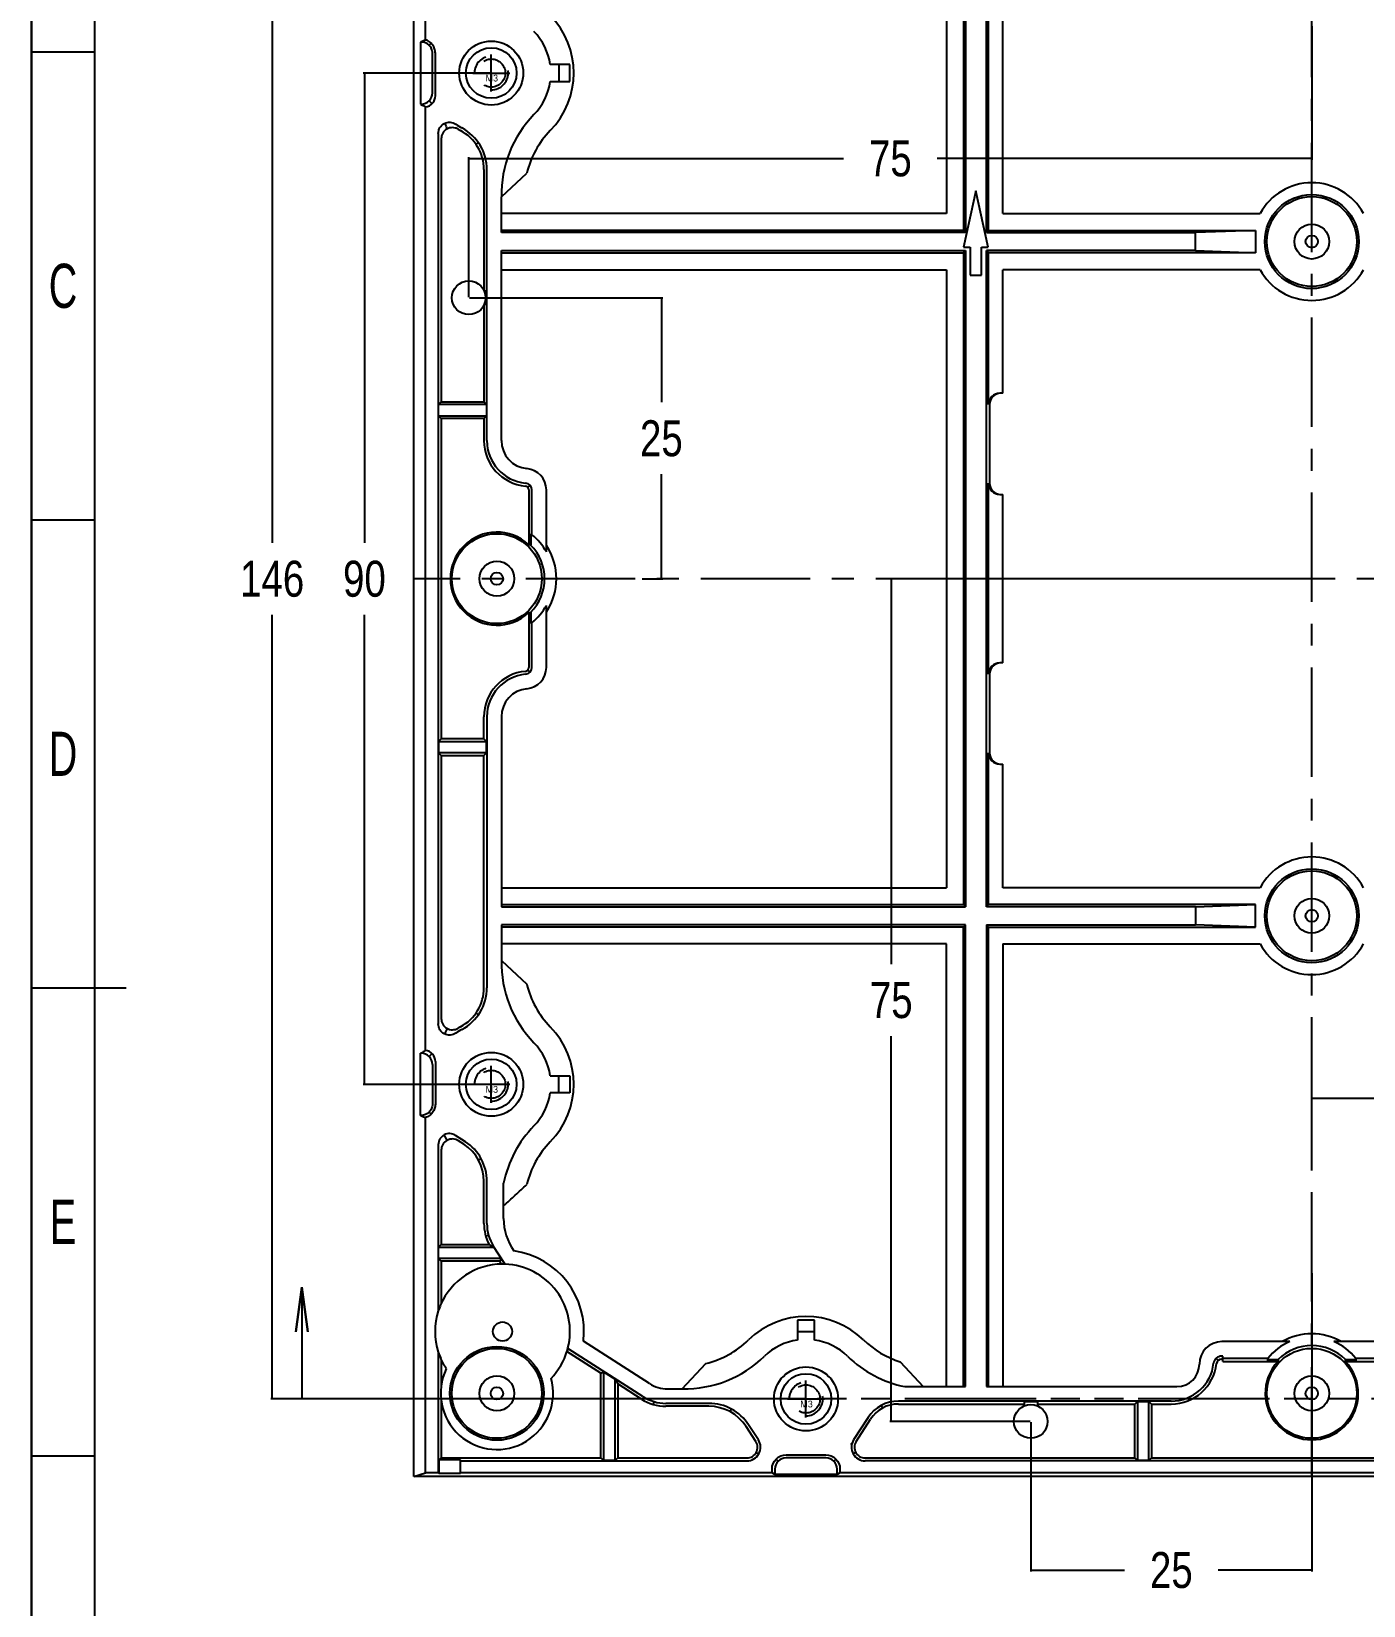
# Model space of a CAD drawing. Header units: millimetres. Extents: x 0 to 591, y 0 to 333.
# Drawn here: x 0 to 118.5, y 111.6 to 251.7 of the extents above; entities that cross this region are included whole.
import ezdxf

# ---------------------------------------------------------------- set-up
doc = ezdxf.new("R2010")
doc.units = ezdxf.units.MM
doc.header["$LTSCALE"] = 25.945205
for name, pattern in [('CENTER', [0.6, 0.375, -0.075, 0.075, -0.075]), ('HIDDEN', [0.2, 0.1, -0.1]), ('PHANTOM', [0.8, 0.45, -0.05, 0.1, -0.05, 0.1, -0.05])]:
    doc.linetypes.add(name, pattern=pattern)
doc.layers.get('0').update_dxf_attribs({"linetype": 'CONTINUOUS'})
for name, color, linetype in [('1', 7, 'CONTINUOUS'), ('2', 7, 'CONTINUOUS'), ('dim', 7, 'CONTINUOUS'), ('screw', 7, 'CONTINUOUS')]:
    doc.layers.add(name, color=color, linetype=linetype)
doc.styles.get("Standard").update_dxf_attribs({"font": 'txt', "width": 0.8})
doc.styles.add('TEXTSTYLE_3', font='txt')
doc.styles.add('TEXTSTYLE_6', font='txt', dxfattribs={"width": 0.67})
doc.dimstyles.new('DIMSTYLE_4', dxfattribs={"dimtxt": 3.2, "dimasz": 0.1875, "dimexe": 0.125, "dimexo": 0.0625, "dimgap": 1.6, "dimtad": 0, "dimtih": 1, "dimtoh": 1, "dimdsep": 46, "dimtxsty": 'Standard', "dimblk": '_FILLED', "dimblk1": '_FILLED', "dimblk2": '_FILLED', "dimcen": 0.09, "dimazin": 2, "dimtfac": 1, "dimtofl": 0, "dimtmove": 0, "dimatfit": 3, "dimldrblk": '_FILLED', "dimfxl": 1, "dimtolj": 1, "dimarcsym": 0})

# ---------------------------------------------------------------- blocks, each defined once
blk = doc.blocks.new('_FILLED')
at = {"color": 0, "linetype": 'ByBlock'}
blk.add_solid([(0, 0), (-1, 0.17), (-1, -0.17)], dxfattribs=at)
blk = doc.blocks.new('*D6')
at = {"layer": 'dim', "color": 82, "linetype": 'Continuous', "true_color": 0x33cc00, "transparency": 16777216}
for p, q in [((32.18, 248), (29.5, 248)), ((29.62, 248), (29.62, 206.2)), ((40.84, 248), (32.18, 248)), ((29.62, 158), (29.62, 199.8)), ((32.18, 158), (29.5, 158)), ((40.84, 158), (32.18, 158))]:
    blk.add_line(p, q, dxfattribs=at)
at = {"layer": 'dim', "color": 82, "linetype": 'Continuous', "true_color": 0x33cc00, "transparency": 16777216, "xscale": 0.1875, "yscale": 0.1875, "zscale": 0.1875}
for p, rotation in [((29.62, 248), 90), ((29.62, 158), 270)]:
    blk.add_blockref('_FILLED', p, dxfattribs=dict(at, rotation=rotation))
at = {"layer": 'dim', "color": 82, "linetype": 'Continuous', "true_color": 0x33cc00, "transparency": 16777216, "insert": (29.62, 204.6), "char_height": 3.2, "width": 5.12, "attachment_point": 2, "line_spacing_factor": 0.9}
blk.add_mtext('90', dxfattribs=at)
blk = doc.blocks.new('*D7')
at = {"layer": 'dim', "color": 82, "linetype": 'Continuous', "true_color": 0x33cc00, "transparency": 16777216}
for p, q in [((25.25, 276), (21.28, 276)), ((21.41, 276), (21.41, 206.2)), ((68.84, 276), (25.25, 276)), ((21.41, 130), (21.41, 199.8)), ((25.25, 130), (21.28, 130)), ((68.84, 130), (25.25, 130))]:
    blk.add_line(p, q, dxfattribs=at)
at = {"layer": 'dim', "color": 82, "linetype": 'Continuous', "true_color": 0x33cc00, "transparency": 16777216, "xscale": 0.1875, "yscale": 0.1875, "zscale": 0.1875}
for p, rotation in [((21.41, 276), 90), ((21.41, 130), 270)]:
    blk.add_blockref('_FILLED', p, dxfattribs=dict(at, rotation=rotation))
at = {"layer": 'dim', "color": 82, "linetype": 'Continuous', "true_color": 0x33cc00, "transparency": 16777216, "insert": (21.41, 204.6), "char_height": 3.2, "width": 7.68, "attachment_point": 2, "line_spacing_factor": 0.9}
blk.add_mtext('146', dxfattribs=at)
blk = doc.blocks.new('*D8')
at = {"layer": 'dim', "color": 82, "linetype": 'Continuous', "true_color": 0x33cc00, "transparency": 16777216}
for p, q in [((188.91, 177.94), (188.91, 156.63)), ((113.91, 155.16), (113.91, 156.88)), ((113.91, 156.76), (147.25, 156.76)), ((188.91, 156.76), (155.57, 156.76)), ((113.91, 151.49), (113.91, 155.16))]:
    blk.add_line(p, q, dxfattribs=at)
at = {"layer": 'dim', "color": 82, "linetype": 'Continuous', "true_color": 0x33cc00, "transparency": 16777216, "xscale": 0.1875, "yscale": 0.1875, "zscale": 0.1875, "rotation": 180}
blk.add_blockref('_FILLED', (113.91, 156.76), dxfattribs=at)
at = {"layer": 'dim', "color": 82, "linetype": 'Continuous', "true_color": 0x33cc00, "transparency": 16777216, "xscale": 0.1875, "yscale": 0.1875, "zscale": 0.1875}
blk.add_blockref('_FILLED', (188.91, 156.76), dxfattribs=at)
at = {"layer": 'dim', "color": 82, "linetype": 'Continuous', "true_color": 0x33cc00, "transparency": 16777216, "insert": (151.41, 158.36), "char_height": 3.2, "width": 5.12, "attachment_point": 2, "line_spacing_factor": 0.9}
blk.add_mtext('75', dxfattribs=at)
blk = doc.blocks.new('*D10')
at = {"layer": 'dim', "color": 82, "linetype": 'Continuous', "true_color": 0x33cc00, "transparency": 16777216}
for p, q in [((113.91, 141.2), (113.91, 114.65)), ((88.91, 127.94), (88.91, 114.65)), ((88.91, 114.78), (97.25, 114.78)), ((113.91, 114.78), (105.57, 114.78))]:
    blk.add_line(p, q, dxfattribs=at)
at = {"layer": 'dim', "color": 82, "linetype": 'Continuous', "true_color": 0x33cc00, "transparency": 16777216, "xscale": 0.1875, "yscale": 0.1875, "zscale": 0.1875, "rotation": 180}
blk.add_blockref('_FILLED', (88.91, 114.78), dxfattribs=at)
at = {"layer": 'dim', "color": 82, "linetype": 'Continuous', "true_color": 0x33cc00, "transparency": 16777216, "xscale": 0.1875, "yscale": 0.1875, "zscale": 0.1875}
blk.add_blockref('_FILLED', (113.91, 114.78), dxfattribs=at)
at = {"layer": 'dim', "color": 82, "linetype": 'Continuous', "true_color": 0x33cc00, "transparency": 16777216, "insert": (101.41, 116.38), "char_height": 3.2, "width": 5.12, "attachment_point": 2, "line_spacing_factor": 0.9}
blk.add_mtext('25', dxfattribs=at)
blk = doc.blocks.new('*D11')
at = {"layer": 'dim', "color": 82, "linetype": 'Continuous', "true_color": 0x33cc00, "transparency": 16777216}
for p, q in [((79.05, 203), (76.37, 203)), ((76.49, 203), (76.49, 168.7)), ((106.27, 203), (79.05, 203)), ((76.49, 128), (76.49, 162.3)), ((79.05, 128), (76.37, 128)), ((88.84, 128), (79.05, 128))]:
    blk.add_line(p, q, dxfattribs=at)
at = {"layer": 'dim', "color": 82, "linetype": 'Continuous', "true_color": 0x33cc00, "transparency": 16777216, "xscale": 0.1875, "yscale": 0.1875, "zscale": 0.1875}
for p, rotation in [((76.49, 203), 90), ((76.49, 128), 270)]:
    blk.add_blockref('_FILLED', p, dxfattribs=dict(at, rotation=rotation))
at = {"layer": 'dim', "color": 82, "linetype": 'Continuous', "true_color": 0x33cc00, "transparency": 16777216, "insert": (76.49, 167.1), "char_height": 3.2, "width": 5.12, "attachment_point": 2, "line_spacing_factor": 0.9}
blk.add_mtext('75', dxfattribs=at)
blk = doc.blocks.new('*D12')
at = {"layer": 'dim', "color": 82, "linetype": 'Continuous', "true_color": 0x33cc00, "transparency": 16777216}
for p, q in [((38.97, 228), (56.16, 228)), ((56.04, 228), (56.04, 218.7)), ((56.04, 203), (56.04, 212.3)), ((54.34, 203), (56.16, 203))]:
    blk.add_line(p, q, dxfattribs=at)
at = {"layer": 'dim', "color": 82, "linetype": 'Continuous', "true_color": 0x33cc00, "transparency": 16777216, "xscale": 0.1875, "yscale": 0.1875, "zscale": 0.1875}
for p, rotation in [((56.04, 228), 90), ((56.04, 203), 270)]:
    blk.add_blockref('_FILLED', p, dxfattribs=dict(at, rotation=rotation))
at = {"layer": 'dim', "color": 82, "linetype": 'Continuous', "true_color": 0x33cc00, "transparency": 16777216, "insert": (56.04, 217.1), "char_height": 3.2, "width": 5.12, "attachment_point": 2, "line_spacing_factor": 0.9}
blk.add_mtext('25', dxfattribs=at)
blk = doc.blocks.new('*D13')
at = {"layer": 'dim', "color": 82, "linetype": 'Continuous', "true_color": 0x33cc00, "transparency": 16777216}
for p, q in [((113.91, 252.16), (113.91, 240.28)), ((38.91, 238.81), (38.91, 240.53)), ((38.91, 240.41), (72.25, 240.41)), ((113.91, 240.41), (80.57, 240.41)), ((38.91, 228.07), (38.91, 238.81))]:
    blk.add_line(p, q, dxfattribs=at)
at = {"layer": 'dim', "color": 82, "linetype": 'Continuous', "true_color": 0x33cc00, "transparency": 16777216, "xscale": 0.1875, "yscale": 0.1875, "zscale": 0.1875, "rotation": 180}
blk.add_blockref('_FILLED', (38.91, 240.41), dxfattribs=at)
at = {"layer": 'dim', "color": 82, "linetype": 'Continuous', "true_color": 0x33cc00, "transparency": 16777216, "xscale": 0.1875, "yscale": 0.1875, "zscale": 0.1875}
blk.add_blockref('_FILLED', (113.91, 240.41), dxfattribs=at)
at = {"layer": 'dim', "color": 82, "linetype": 'Continuous', "true_color": 0x33cc00, "transparency": 16777216, "insert": (76.41, 242.01), "char_height": 3.2, "width": 5.12, "attachment_point": 2, "line_spacing_factor": 0.9}
blk.add_mtext('75', dxfattribs=at)

msp = doc.modelspace()

# ---------------------------------------------------------------- hatches: boundary and pattern name
at = {"layer": '1', "linetype": 'Continuous', "true_color": 0xcc6600}
h = msp.add_hatch(dxfattribs=at)
h.set_pattern_fill('', color=32, scale=0.995025, angle=45, style=0, pattern_type=0)
h.set_pattern_definition([(45, (0, 0), (-0.703589, 0.703589), [])])
h.paths.add_polyline_path([(24.056, 139.953), (24.58, 135.973)])
h.paths.add_polyline_path([(24.056, 139.953), (23.532, 135.973)])

# ---------------------------------------------------------------- linework, layer by layer
at = {"color": 7, "linetype": 'Continuous'}
msp.add_line((0, 0), (0, 333.185), dxfattribs=at)
at = {"layer": '1', "color": 32, "linetype": 'Continuous', "true_color": 0xcc6600}
for p, q in [((24.056, 139.953), (23.532, 135.973)), ((23.532, 135.973), (24.056, 139.953)), ((24.056, 139.953), (24.056, 130.003)), ((24.056, 139.953), (24.58, 135.973)), ((24.58, 135.973), (24.056, 139.953))]:
    msp.add_line(p, q, dxfattribs=at)
at = {"layer": '1', "color": 32, "linetype": 'PHANTOM', "true_color": 0xcc6600}
msp.add_line((172.406, 130.003), (24.056, 130.003), dxfattribs=at)
at = {"layer": '2', "color": 155, "linetype": 'Continuous', "true_color": 0x4d7399}
for p, q in [((34.006, 123.103), (34.006, 282.903)), ((35.056, 250.965), (35.056, 282.589)), ((81.406, 274.903), (81.406, 235.503)), ((82.906, 274.903), (82.906, 234.003)), ((83.103, 274.903), (83.103, 233.806)), ((84.96, 233.806), (84.96, 274.903)), ((85.157, 234.003), (85.157, 274.903)), ((86.406, 235.503), (86.406, 274.903)), ((34.67, 250.796), (34.619, 250.765)), ((34.619, 250.765), (34.619, 245.241)), ((34.67, 250.765), (34.619, 250.765)), ((35.561, 250.658), (35.376, 250.473)), ((35.668, 246.235), (35.668, 249.766)), ((35.93, 245.973), (35.93, 249.766)), ((47.906, 248.753), (46.152, 248.753)), ((46.906, 248.753), (46.906, 247.253)), ((47.906, 247.253), (47.906, 248.753)), ((46.152, 247.253), (47.906, 247.253)), ((34.619, 245.241), (34.758, 245.157)), ((34.619, 245.241), (34.675, 245.241)), ((35.378, 245.532), (35.64, 245.27)), ((35.056, 161.02), (35.056, 244.986)), ((36.194, 242.63), (36.194, 163.375)), ((36.456, 242.152), (36.456, 218.747)), ((39.553, 241.652), (39.747, 241.831)), ((40.254, 239.406), (40.254, 228.662)), ((40.516, 215.286), (40.516, 239.406)), ((41.806, 236.981), (44.067, 239.086)), ((41.806, 233.806), (41.806, 236.981)), ((84.006, 237.534), (82.909, 232.503)), ((85.104, 232.503), (84.006, 237.534)), ((81.406, 235.503), (41.806, 235.503)), ((86.406, 235.503), (109.306, 235.503)), ((82.906, 234.003), (41.806, 234.003)), ((82.906, 234.003), (83.103, 233.806)), ((84.96, 233.806), (85.157, 234.003)), ((85.157, 234.003), (108.906, 234.003)), ((108.906, 234.003), (103.551, 233.806)), ((108.906, 234.003), (108.906, 232.003)), ((83.103, 233.806), (41.806, 233.806)), ((84.96, 233.806), (103.551, 233.806)), ((103.551, 232.199), (103.551, 233.806)), ((41.806, 215.286), (41.806, 232.199)), ((41.806, 232.199), (83.103, 232.199)), ((41.806, 232.003), (82.906, 232.003)), ((83.103, 232.199), (82.906, 232.003)), ((82.906, 232.003), (82.906, 174.003)), ((82.909, 232.503), (83.506, 232.503)), ((83.103, 232.199), (83.103, 173.806)), ((83.506, 232.503), (83.506, 230.003)), ((84.506, 230.003), (84.506, 232.503)), ((84.506, 232.503), (85.104, 232.503)), ((84.96, 173.806), (84.96, 232.199)), ((85.157, 232.003), (84.96, 232.199)), ((103.551, 232.199), (84.96, 232.199)), ((85.157, 218.503), (85.157, 232.003)), ((108.906, 232.003), (85.157, 232.003)), ((103.551, 232.199), (108.906, 232.003)), ((41.806, 230.503), (81.406, 230.503)), ((81.406, 230.503), (81.406, 175.503)), ((83.506, 230.003), (84.506, 230.003)), ((86.406, 219.503), (86.406, 230.503)), ((109.306, 230.503), (86.406, 230.503)), ((40.463, 228.6), (40.282, 228.6)), ((40.463, 228.6), (40.463, 227.406)), ((40.254, 227.344), (40.254, 218.747)), ((40.463, 227.406), (40.282, 227.406)), ((36.22, 218.511), (36.456, 218.747)), ((36.456, 218.747), (40.254, 218.747)), ((40.254, 218.747), (40.49, 218.511)), ((86.406, 219.503), (86.158, 219.503)), ((36.22, 217.495), (36.22, 218.511)), ((40.49, 218.511), (36.22, 218.511)), ((36.456, 217.259), (36.22, 217.495)), ((36.22, 217.495), (40.49, 217.495)), ((36.456, 217.259), (36.456, 188.747)), ((40.254, 217.259), (36.456, 217.259)), ((40.49, 217.495), (40.254, 217.259)), ((40.254, 217.259), (40.254, 215.286)), ((40.49, 218.511), (40.49, 217.495)), ((85.235, 218.503), (85.235, 211.503)), ((44.254, 210.904), (44.254, 206.008)), ((44.516, 206.918), (44.516, 210.904)), ((45.806, 205.378), (45.806, 210.904)), ((85.157, 194.503), (85.157, 211.503)), ((86.158, 210.503), (86.406, 210.503)), ((86.406, 195.503), (86.406, 210.503)), ((44.411, 206.999), (44.411, 206.001)), ((45.806, 195.102), (45.806, 200.628)), ((44.254, 199.998), (44.254, 195.102)), ((44.411, 200.005), (44.411, 199.007)), ((44.516, 195.102), (44.516, 199.088)), ((86.406, 195.503), (86.158, 195.503)), ((85.235, 194.503), (85.235, 187.503)), ((40.254, 188.747), (40.254, 190.72)), ((40.516, 190.72), (40.516, 166.6)), ((41.806, 190.72), (41.806, 173.806)), ((36.456, 188.747), (36.22, 188.511)), ((36.22, 188.511), (36.22, 187.495)), ((36.22, 188.511), (40.49, 188.511)), ((40.254, 188.747), (36.456, 188.747)), ((40.49, 188.511), (40.254, 188.747)), ((40.49, 187.495), (40.49, 188.511)), ((36.22, 187.495), (36.456, 187.259)), ((40.49, 187.495), (36.22, 187.495)), ((36.456, 187.259), (36.456, 163.854)), ((36.456, 187.259), (40.254, 187.259)), ((40.254, 187.259), (40.49, 187.495)), ((40.254, 166.6), (40.254, 187.259)), ((85.157, 174.003), (85.157, 187.503)), ((86.158, 186.503), (86.406, 186.503)), ((86.406, 175.503), (86.406, 186.503)), ((41.806, 175.503), (81.406, 175.503)), ((109.306, 175.503), (86.406, 175.503)), ((41.806, 174.003), (82.906, 174.003)), ((41.806, 173.806), (83.103, 173.806)), ((83.103, 173.806), (82.906, 174.003)), ((85.157, 174.003), (84.96, 173.806)), ((103.551, 173.806), (84.96, 173.806)), ((103.551, 174.003), (85.157, 174.003)), ((103.551, 173.806), (108.905, 174.003)), ((108.905, 174.003), (103.551, 174.003)), ((103.551, 173.806), (103.551, 172.199)), ((108.905, 172.003), (108.905, 174.003)), ((41.806, 172.199), (41.806, 169.025)), ((83.103, 172.199), (41.806, 172.199)), ((82.906, 172.003), (41.806, 172.003)), ((82.906, 172.003), (83.103, 172.199)), ((82.906, 131.103), (82.906, 172.003)), ((83.103, 131.103), (83.103, 172.199)), ((84.96, 172.199), (84.96, 131.103)), ((84.96, 172.199), (85.157, 172.003)), ((84.96, 172.199), (103.551, 172.199)), ((85.157, 131.103), (85.157, 172.003)), ((85.157, 172.003), (103.551, 172.003)), ((108.905, 172.003), (103.551, 172.199)), ((103.551, 172.003), (108.905, 172.003)), ((81.406, 170.503), (41.806, 170.503)), ((81.406, 131.103), (81.406, 170.503)), ((86.406, 170.503), (86.406, 131.103)), ((86.406, 170.503), (109.306, 170.503)), ((41.806, 169.025), (44.067, 166.92)), ((39.747, 164.175), (39.553, 164.354)), ((34.619, 160.765), (34.758, 160.849)), ((34.619, 155.241), (34.619, 160.765)), ((34.619, 160.765), (34.675, 160.765)), ((35.64, 160.736), (35.378, 160.474)), ((35.668, 159.771), (35.668, 156.24)), ((35.93, 160.033), (35.93, 156.24)), ((46.152, 158.753), (47.906, 158.753)), ((46.906, 157.253), (46.906, 158.753)), ((47.906, 158.753), (47.906, 157.253)), ((47.906, 157.253), (46.152, 157.253)), ((35.376, 155.533), (35.561, 155.348)), ((34.67, 155.21), (34.619, 155.241)), ((34.67, 155.241), (34.619, 155.241)), ((35.056, 123.417), (35.056, 155.041)), ((36.975, 153.021), (36.712, 153.503)), ((38.599, 152.898), (37.729, 153.462)), ((38.456, 152.678), (37.991, 152.98)), ((36.194, 152.629), (36.194, 137.838)), ((36.456, 152.146), (36.456, 143.747)), ((40.006, 151.376), (39.775, 151.251)), ((40.254, 145.627), (40.254, 149.367)), ((40.516, 145.627), (40.516, 149.367)), ((42.006, 146.062), (42.006, 149.202)), ((40.669, 144.561), (40.418, 144.487)), ((36.22, 143.511), (36.456, 143.747)), ((36.22, 142.495), (36.22, 143.511)), ((36.22, 143.511), (41.129, 143.511)), ((36.456, 143.747), (40.716, 143.747)), ((41.064, 143.547), (41.129, 143.511)), ((42.051, 142.122), (41.116, 143.581)), ((41.129, 143.511), (41.782, 142.495)), ((36.456, 142.259), (36.22, 142.495)), ((41.782, 142.495), (36.22, 142.495)), ((36.456, 142.259), (36.456, 138.511)), ((41.653, 142.259), (36.456, 142.259)), ((41.782, 142.495), (41.653, 142.259)), ((41.817, 142.002), (41.653, 142.259)), ((41.879, 142.003), (42.051, 142.122)), ((42.145, 141.998), (42.051, 142.122)), ((68.156, 137.003), (68.156, 135.248)), ((69.656, 137.003), (68.156, 137.003)), ((68.156, 136.003), (69.656, 136.003)), ((69.656, 135.248), (69.656, 137.003)), ((47.802, 134.447), (47.727, 134.547)), ((54.976, 131.378), (49.105, 135.144)), ((111.947, 135.103), (105.906, 135.103)), ((121.906, 135.103), (115.866, 135.103)), ((36.194, 134.168), (36.194, 123.417)), ((36.456, 133.495), (36.456, 131.205)), ((50.662, 132.301), (47.641, 134.239)), ((47.657, 134.291), (47.802, 134.447)), ((54.403, 130.213), (47.802, 134.447)), ((57.903, 130.903), (59.989, 133.164)), ((77.285, 133.312), (79.316, 131.103)), ((106.005, 133.813), (105.878, 133.813)), ((105.878, 133.551), (106.005, 133.551)), ((106.005, 133.351), (106.005, 133.813)), ((109.991, 133.613), (106.005, 133.613)), ((106.005, 133.351), (110.902, 133.351)), ((109.91, 133.508), (110.909, 133.508)), ((116.904, 133.508), (117.903, 133.508)), ((116.911, 133.351), (121.735, 133.351)), ((121.735, 133.613), (117.822, 133.613)), ((50.662, 132.301), (50.896, 132.429)), ((50.662, 124.755), (50.662, 132.301)), ((50.896, 132.429), (50.9, 132.429)), ((50.898, 132.429), (50.898, 124.52)), ((50.9, 132.429), (51.915, 131.778)), ((51.915, 124.52), (51.915, 131.778)), ((51.915, 131.778), (52.151, 131.346)), ((52.151, 131.346), (52.151, 124.755)), ((54.262, 129.992), (52.151, 131.346)), ((56.596, 130.903), (57.903, 130.903)), ((77.708, 131.103), (83.103, 131.103)), ((84.96, 131.103), (101.906, 131.103)), ((36.456, 129.801), (36.456, 124.755)), ((55.383, 129.766), (55.31, 129.514)), ((60.27, 129.613), (56.45, 129.613)), ((60.27, 129.351), (56.45, 129.351)), ((62.154, 128.872), (62.279, 129.102)), ((75.598, 129.424), (75.723, 129.193)), ((101.406, 129.813), (77.129, 129.813)), ((77.129, 129.551), (88.309, 129.551)), ((88.309, 129.759), (88.309, 129.379)), ((89.503, 129.759), (88.309, 129.759)), ((89.503, 129.759), (89.503, 129.379)), ((89.503, 129.551), (98.162, 129.551)), ((98.162, 129.551), (98.398, 129.786)), ((98.162, 124.755), (98.162, 129.551)), ((98.398, 129.786), (98.398, 124.52)), ((98.398, 129.786), (99.415, 129.786)), ((99.415, 124.52), (99.415, 129.786)), ((99.415, 129.786), (99.651, 129.551)), ((99.651, 129.551), (99.651, 124.755)), ((99.651, 129.551), (101.406, 129.551)), ((64.447, 126.219), (63.581, 127.552)), ((64.667, 126.362), (63.801, 127.695)), ((74.437, 128.351), (73.146, 126.362)), ((73.366, 126.219), (74.657, 128.208)), ((36.456, 124.755), (36.272, 124.572)), ((36.456, 124.755), (50.662, 124.755)), ((50.898, 124.52), (50.662, 124.755)), ((52.151, 124.755), (51.915, 124.52)), ((52.151, 124.755), (63.652, 124.755)), ((64.485, 125.251), (64.715, 125.126)), ((67.143, 125.027), (70.67, 125.027)), ((70.67, 124.765), (67.143, 124.765)), ((72.946, 125.963), (72.946, 126.035)), ((73.328, 125.251), (73.098, 125.126)), ((74.161, 124.755), (98.162, 124.755)), ((98.398, 124.52), (98.162, 124.755)), ((99.651, 124.755), (99.415, 124.52)), ((99.651, 124.755), (128.162, 124.755)), ((34.006, 123.103), (35.056, 123.417)), ((36.194, 123.417), (35.056, 123.417)), ((36.194, 123.417), (36.272, 123.378)), ((36.272, 123.378), (36.272, 124.572)), ((38.159, 124.572), (36.272, 124.572)), ((38.159, 123.378), (36.272, 123.378)), ((38.159, 123.378), (38.159, 124.572)), ((38.159, 124.493), (63.652, 124.493)), ((65.882, 123.417), (38.159, 123.417)), ((51.915, 124.52), (50.898, 124.52)), ((65.882, 123.417), (65.882, 123.766)), ((66.144, 123.286), (65.882, 123.417)), ((66.144, 123.766), (66.144, 123.286)), ((71.668, 123.286), (66.144, 123.286)), ((66.437, 124.473), (66.251, 124.658)), ((71.561, 124.658), (71.376, 124.473)), ((71.668, 123.286), (71.668, 123.766)), ((71.93, 123.417), (71.668, 123.286)), ((71.93, 123.766), (71.93, 123.417)), ((155.882, 123.417), (71.93, 123.417)), ((153.652, 124.493), (74.161, 124.493)), ((99.415, 124.52), (98.398, 124.52)), ((193.806, 123.103), (34.006, 123.103))]:
    msp.add_line(p, q, dxfattribs=at)
at = {"layer": '2', "color": 1, "linetype": 'CENTER'}
for p, q in [((113.906, 123.103), (113.906, 282.903)), ((193.806, 203.003), (34.006, 203.003))]:
    msp.add_line(p, q, dxfattribs=at)
at = {"layer": '2', "color": 155, "linetype": 'Continuous', "true_color": 0x4d7399}
for centre, radius in [((40.906, 248.003), 2.846), ((40.906, 248.003), 2.25), ((113.906, 233.003), 4.183), ((113.906, 233.003), 4), ((113.906, 233.003), 1.55), ((113.906, 233.003), 0.55), ((38.906, 228.003), 1.5), ((41.406, 203.003), 4), ((41.406, 203.003), 1.55), ((41.406, 203.003), 0.55), ((113.906, 173.003), 4.183), ((113.906, 173.003), 4), ((113.906, 173.003), 1.55), ((113.906, 173.003), 0.55), ((40.906, 158.003), 2.846), ((40.906, 158.003), 2.25), ((41.906, 136.003), 0.85), ((41.406, 130.503), 4.175), ((41.406, 130.503), 4), ((113.906, 130.503), 4), ((41.406, 130.503), 1.55), ((68.906, 130.003), 2.846), ((68.906, 130.003), 2.25), ((113.906, 130.503), 1.55), ((41.406, 130.503), 0.55), ((113.906, 130.503), 0.55), ((88.906, 128.003), 1.5)]:
    msp.add_circle(centre, radius, dxfattribs=at)
for centre, radius, start, end in [((40.906, 248.003), 7.336, 315.7358, 44.2642), ((40.906, 248.003), 5.299, 8.13737, 44.2642), ((40.906, 248.003), 5.299, 315.7358, 351.86263), ((52.006, 237.184), 10.201, 135.7358, 181.14195), ((40.906, 248.003), 5.54, 235.30887, 241.84913), ((40.906, 248.003), 5.802, 239.42607, 241.84913), ((36.306, 239.406), 3.948, 0, 61.84913), ((36.306, 239.406), 4.21, 0, 61.84913), ((52.006, 237.184), 8.164, 135.7358, 166.53009), ((113.906, 233.003), 5.236, 28.52158, 151.47842), ((113.906, 233.003), 5.236, 208.52158, 331.47842), ((44.306, 215.286), 4.052, 180, 264.78409), ((44.306, 215.286), 3.79, 180, 264.78409), ((44.306, 215.286), 2.5, 180, 264.78409), ((43.906, 210.904), 1.9, 0, 84.78409), ((43.906, 210.904), 0.348, 0, 84.78409), ((43.906, 210.904), 0.61, 0, 84.78409), ((36.058, 219.529), 11.661, 314.00845, 315.29627), ((41.406, 203.003), 4.14, 46.53772, 313.46228), ((41.406, 203.003), 4.244, 315.06761, 44.93239), ((41.406, 203.003), 5, 28.35764, 51.54307), ((41.406, 203.003), 5.297, 326.16928, 33.83072), ((41.406, 203.003), 5, 308.45693, 331.64236), ((44.306, 190.72), 4.052, 95.21591, 180), ((43.906, 195.102), 0.348, 275.21591, 360), ((43.906, 195.102), 0.61, 275.21591, 360), ((43.906, 195.102), 1.9, 275.21591, 360), ((35.771, 186.178), 12.075, 44.75335, 45.99693), ((44.306, 190.72), 3.79, 95.21591, 180), ((44.306, 190.72), 2.5, 95.21591, 180), ((113.906, 173.003), 5.236, 28.52137, 151.47863), ((113.906, 173.003), 5.236, 208.52137, 331.47863), ((52.006, 168.821), 10.201, 178.85805, 224.2642), ((52.006, 168.821), 8.164, 193.46991, 224.2642), ((36.306, 166.6), 3.948, 298.15087, 360), ((36.306, 166.6), 4.21, 298.15087, 360), ((49.085, 157.105), 13.448, 154.12336, 156.45048), ((40.906, 158.003), 5.54, 118.15087, 124.69113), ((40.906, 158.003), 5.802, 118.15087, 120.57393), ((40.906, 158.003), 7.336, 315.7358, 44.2642), ((40.906, 158.003), 5.299, 8.13737, 44.2642), ((40.906, 158.003), 5.299, 315.7358, 351.86263), ((52.006, 147.184), 10.201, 135.7358, 168.59602), ((36.306, 149.367), 4.21, 0, 57.00906), ((52.006, 147.184), 8.164, 135.7358, 166.59592), ((36.306, 149.367), 3.948, 0, 57.00906), ((47.006, 146.062), 5, 180, 215.16547), ((44.306, 145.627), 4.052, 180, 207.64217), ((44.306, 145.627), 3.79, 180, 212.68149), ((45.425, 151.523), 9.09, 238.80152, 241.32841), ((41.906, 136.003), 7.25, 353.19927, 81.97179), ((41.906, 136.003), 6, 90.25992, 156.51263), ((41.906, 136.003), 6, 345.96122, 87.72451), ((41.906, 136.003), 6, 162.19196, 197.80804), ((68.906, 130.003), 7.336, 45.7358, 134.2642), ((58.088, 141.103), 8.164, 283.46991, 314.2642), ((68.906, 130.003), 5.299, 98.13737, 134.2642), ((68.906, 130.003), 5.299, 45.7358, 81.86263), ((79.725, 141.103), 8.164, 225.7358, 252.61407), ((105.906, 133.103), 2, 90, 180), ((113.906, 130.503), 5, 113.07392, 141.54307), ((113.906, 130.503), 4.244, 45.06761, 134.93239), ((113.906, 130.503), 5.297, 60.27838, 119.72162), ((113.906, 130.503), 5, 38.45693, 66.92608), ((41.906, 136.003), 6, 203.48737, 213.5763), ((41.906, 136.003), 6, 316.03484, 343.42581), ((58.088, 141.103), 10.201, 268.9648, 314.2642), ((79.725, 141.103), 10.201, 225.7358, 258.59602), ((101.406, 133.603), 3.79, 270, 353.62063), ((101.406, 133.603), 4.052, 270, 353.62063), ((101.906, 133.103), 2, 270, 360), ((105.878, 133.103), 0.71, 90, 173.62063), ((96.991, 125.189), 11.9, 43.83799, 45.10004), ((105.878, 133.103), 0.448, 90, 173.62063), ((113.906, 130.503), 4.14, 136.53772, 43.46228), ((41.406, 130.503), 5, 154.12918, 15.48197), ((56.596, 133.903), 3, 237.31851, 270), ((56.45, 133.403), 4.052, 237.31851, 270), ((56.45, 133.403), 3.79, 237.31851, 270), ((60.27, 125.403), 4.21, 32.99094, 90), ((60.27, 125.403), 3.948, 32.99094, 90), ((77.129, 126.603), 3.21, 90, 147.00906), ((77.129, 126.603), 2.948, 90, 147.00906), ((63.652, 125.703), 1.21, 270, 32.99094), ((63.652, 125.703), 0.948, 270, 32.99094), ((74.161, 125.703), 1.21, 147.00906, 270), ((74.161, 125.703), 0.948, 147.00906, 270), ((74.109, 125.703), 1.21, 164.0606, 167.5879)]:
    msp.add_arc(centre, radius, start, end, dxfattribs=at)
for centre, major_axis, ratio, start_param, end_param in [((34.672, 246.237), (-0.706, 0.706), 0.9972647, -3.9256213, -2.357564), ((34.752, 246.158), (-2.44, 1.653), 0.2850617, 1.7643351, 1.8845246), ((34.934, 245.975), (0.706, -0.706), 0.9972647, 5.6193462, 7.0672139), ((86.158, 218.503), (-1.001, 0), 0.9986295, 4.712389, 6.2831853), ((86.237, 218.503), (1.001, 0), 0.9986295, 1.5707963, 3.1415927), ((86.158, 211.503), (-1.001, 0), 0.9986295, 0, 1.5707963), ((86.237, 211.503), (1.001, 0), 0.9986295, -3.1415927, -1.5707963), ((44.093, 203.003), (-4.033, 0), 0.7456588, 4.633537, 4.6725946), ((41.406, 203.003), (3.046, 3.965), 0.9999999, 6.2669627, 6.2934573), ((44.093, 203.003), (4.033, 0), 0.7456588, 4.7521834, 4.7912409), ((41.406, 203.003), (-3.04, 3.97), 0.9999999, 3.132882, 3.1593766), ((86.158, 194.503), (-1.001, 0), 0.9986295, 4.712389, 6.2831853), ((86.237, 194.503), (-1.001, 0), 0.9986295, 4.712389, 6.2831853), ((86.158, 187.503), (-1.001, 0), 0.9986295, 0, 1.5707963), ((86.237, 187.503), (-1.001, 0), 0.9986295, 0, 1.5707963), ((34.672, 159.769), (0.706, 0.706), 0.9972647, 5.4991567, 7.0672139), ((34.752, 159.848), (2.44, 1.653), 0.2850617, 1.2570681, 1.3772576), ((34.934, 160.031), (0.706, 0.706), 0.9972647, -0.7840286, 0.6638392), ((37.19, 152.624), (-0.478, 0.88), 0.9940241, -1.0707807, 1.0707807), ((37.452, 152.141), (0.478, -0.88), 0.9940241, 2.070812, 4.2123733), ((41.906, 136.003), (-5.999, 0.103), 0.9999999, 4.6898688, 4.7341201), ((41.906, 136.003), (0, 6), 1, 1.1608644, 1.2599874), ((41.906, 136.003), (-5.805, 1.519), 1, 3.1082688, 3.15252), ((41.906, 136.003), (5.617, 2.108), 1, 3.0933792, 3.1925021), ((113.906, 130.503), (-3.965, 3.046), 0.9999999, 6.2669627, 6.2934573), ((113.906, 133.19), (0, 4.033), 0.7456588, 1.4919444, 1.5310019), ((113.906, 133.19), (0, 4.033), 0.7456588, 4.7521834, 4.7912409), ((113.906, 130.503), (3.97, 3.04), 0.9999999, 6.2744746, 6.3009692)]:
    msp.add_ellipse(centre, major_axis=major_axis, ratio=ratio, start_param=start_param, end_param=end_param, dxfattribs=at)
for points in [[(34.67, 250.796), (34.798, 250.873), (34.927, 250.926), (35.056, 250.965)], [(34.67, 155.21), (34.798, 155.133), (34.927, 155.08), (35.056, 155.041)]]:
    msp.add_open_spline(points, degree=3, dxfattribs=at)
for points, knots in [([(35.668, 249.766), (35.668, 249.898), (35.642, 250.027), (35.542, 250.269), (35.468, 250.38), (35.192, 250.656), (34.933, 250.765), (34.67, 250.765)], [0, 0, 0, 0, 0.25, 0.25, 0.5, 0.5, 1, 1, 1, 1]), ([(35.93, 249.766), (35.93, 249.9), (35.909, 250.029), (35.827, 250.281), (35.766, 250.401), (35.612, 250.615), (35.516, 250.71), (35.302, 250.864), (35.182, 250.925), (35.056, 250.965)], [0, 0, 0, 0, 0.25, 0.25, 0.5, 0.5, 0.75, 0.75, 1, 1, 1, 1]), ([(36.194, 242.63), (36.194, 242.721), (36.206, 242.81), (36.254, 242.984), (36.29, 243.068), (36.429, 243.299), (36.566, 243.428), (36.885, 243.596), (37.067, 243.635), (37.427, 243.612), (37.603, 243.551), (37.753, 243.447)], [0, 0, 0, 0, 0.125, 0.125, 0.25, 0.25, 0.5, 0.5, 0.75, 0.75, 1, 1, 1, 1]), ([(37.955, 243.007), (37.879, 243.052), (37.799, 243.086), (37.631, 243.133), (37.544, 243.145), (37.284, 243.148), (37.108, 243.103), (36.804, 242.929), (36.677, 242.802), (36.503, 242.502), (36.456, 242.328), (36.456, 242.152)], [0, 0, 0, 0, 0.125, 0.125, 0.25, 0.25, 0.5, 0.5, 0.75, 0.75, 1, 1, 1, 1]), ([(36.756, 243.528), (36.801, 243.426), (36.845, 243.328), (36.921, 243.164), (36.953, 243.097), (36.985, 243.032)], [0, 0, 0, 0, 0.5829741, 0.5829741, 1, 1, 1, 1]), ([(37.753, 162.558), (37.678, 162.507), (37.598, 162.466), (37.428, 162.407), (37.338, 162.388), (37.07, 162.371), (36.885, 162.41), (36.566, 162.577), (36.431, 162.705), (36.244, 163.014), (36.194, 163.193), (36.194, 163.375)], [0, 0, 0, 0, 0.125, 0.125, 0.25, 0.25, 0.5, 0.5, 0.75, 0.75, 1, 1, 1, 1]), ([(36.456, 163.854), (36.456, 163.766), (36.467, 163.68), (36.512, 163.512), (36.546, 163.43), (36.676, 163.205), (36.804, 163.077), (37.108, 162.903), (37.282, 162.858), (37.63, 162.861), (37.803, 162.909), (37.955, 162.999)], [0, 0, 0, 0, 0.125, 0.125, 0.25, 0.25, 0.5, 0.5, 0.75, 0.75, 1, 1, 1, 1]), ([(35.668, 156.24), (35.668, 156.108), (35.642, 155.979), (35.542, 155.737), (35.468, 155.625), (35.192, 155.349), (34.933, 155.241), (34.67, 155.241)], [0, 0, 0, 0, 0.25, 0.25, 0.5, 0.5, 1, 1, 1, 1]), ([(35.93, 156.24), (35.93, 156.106), (35.909, 155.976), (35.827, 155.725), (35.766, 155.605), (35.612, 155.391), (35.516, 155.296), (35.302, 155.142), (35.182, 155.081), (35.056, 155.041)], [0, 0, 0, 0, 0.25, 0.25, 0.5, 0.5, 0.75, 0.75, 1, 1, 1, 1]), ([(42.006, 147.184), (42.18, 147.344), (42.353, 147.503), (42.699, 147.822), (42.873, 147.981), (43.386, 148.452), (43.725, 148.765), (44.065, 149.077)], [0, 0, 0, 0, 0.2525, 0.2525, 0.505, 0.505, 1, 1, 1, 1]), ([(65.882, 123.766), (65.882, 124.097), (66.018, 124.425), (66.485, 124.892), (66.813, 125.027), (67.143, 125.027)], [0, 0, 0, 0, 0.5004526, 0.5004526, 1, 1, 1, 1]), ([(67.143, 124.765), (66.881, 124.765), (66.622, 124.658), (66.252, 124.288), (66.144, 124.028), (66.144, 123.766)], [0, 0, 0, 0, 0.4995628, 0.4995628, 1, 1, 1, 1]), ([(70.67, 125.027), (71, 125.027), (71.329, 124.891), (71.795, 124.424), (71.93, 124.096), (71.93, 123.766)], [0, 0, 0, 0, 0.5004426, 0.5004426, 1, 1, 1, 1]), ([(71.668, 123.766), (71.668, 124.028), (71.561, 124.287), (71.192, 124.657), (70.932, 124.765), (70.67, 124.765)], [0, 0, 0, 0, 0.4995639, 0.4995639, 1, 1, 1, 1])]:
    msp.add_open_spline(points, degree=3, knots=knots, dxfattribs=at)
at = {"layer": 'dim', "color": 84, "linetype": 'Continuous', "true_color": 0x269900}
for p, q in [((0, 333.185), (0, 0)), ((5.609, 327.575), (5.609, 5.609)), ((0, 249.888), (5.609, 249.888)), ((0, 208.24), (5.609, 208.24)), ((0, 166.592), (8.414, 166.592)), ((0, 124.944), (5.609, 124.944))]:
    msp.add_line(p, q, dxfattribs=at)
at = {"layer": 'screw', "color": 1, "linetype": 'CENTER'}
for p, q in [((40.906, 246.353), (40.906, 249.653)), ((39.256, 248.003), (42.556, 248.003)), ((40.906, 156.353), (40.906, 159.653)), ((39.256, 158.003), (42.556, 158.003)), ((68.906, 128.353), (68.906, 131.653)), ((67.256, 130.003), (70.556, 130.003))]:
    msp.add_line(p, q, dxfattribs=at)
at = {"layer": 'screw', "color": 8, "linetype": 'HIDDEN'}
for centre in [(40.906, 248.003), (40.906, 158.003), (68.906, 130.003)]:
    msp.add_circle(centre, 1.25, dxfattribs=at)
for centre in [(40.906, 248.003), (40.906, 158.003), (68.906, 130.003)]:
    msp.add_arc(centre, 1.5, 270, 180, dxfattribs=at)

# ---------------------------------------------------------------- texts
at = {"layer": 'dim', "color": 84, "linetype": 'Continuous', "true_color": 0x269900, "char_height": 3.926, "width": 2.6307, "attachment_point": 2, "line_spacing_factor": 0.6, "style": 'TEXTSTYLE_6'}
for s, insert in [('C', (2.805, 231.028)), ('D', (2.805, 189.38)), ('E', (2.805, 147.731))]:
    msp.add_mtext(s, dxfattribs=dict(at, insert=insert))
at = {"layer": 'screw', "color": 6, "linetype": 'Continuous', "char_height": 0.6, "width": 1.2, "attachment_point": 1, "line_spacing_factor": 0.6, "style": 'TEXTSTYLE_3'}
for insert in [(40.396, 247.853), (40.396, 157.853), (68.396, 129.853)]:
    msp.add_mtext('M3', dxfattribs=dict(at, insert=insert))

# ---------------------------------------------------------------- dimensions: what is measured, and where the dimension line sits
at = {"layer": 'dim', "color": 82, "linetype": 'Continuous', "true_color": 0x33cc00}
for base, p1, p2, angle, text, picture, middle in [((21.406, 130.003), (68.906, 276.003), (68.906, 130.003), 270, '146', '*D7', (21.726, 203.003)), ((29.622, 158.003), (40.906, 248.003), (40.906, 158.003), 270, '90', '*D6', (29.622, 203.003)), ((56.035, 203.003), (38.906, 228.003), (54.279, 203.003), 270, '25', '*D12', (56.115, 215.503)), ((76.494, 203.003), (88.906, 128.003), (106.337, 203.003), 90, '75', '*D11', (76.574, 165.503)), ((113.906, 156.759), (188.906, 178.003), (113.906, 151.426), 180, '75', '*D8', (151.486, 156.759))]:
    dim = msp.add_linear_dim(base=base, p1=p1, p2=p2, angle=angle, text=text, dimstyle='DIMSTYLE_4', dxfattribs=at)
    dim.commit()
    dim.dimension.update_dxf_attribs({"geometry": picture, "text_midpoint": middle, "dimtype": 160})
for base, p1, p2, text, picture, middle in [((113.906, 240.409), (38.906, 228.003), (113.906, 252.227), '75', '*D13', (76.486, 240.409)), ((113.906, 114.779), (88.906, 128.003), (113.906, 141.267), '25', '*D10', (101.486, 114.779))]:
    dim = msp.add_linear_dim(base=base, p1=p1, p2=p2, text=text, dimstyle='DIMSTYLE_4', dxfattribs=at)
    dim.commit()
    dim.dimension.update_dxf_attribs({"geometry": picture, "text_midpoint": middle, "dimtype": 160})

doc.saveas('drawing.dxf')
